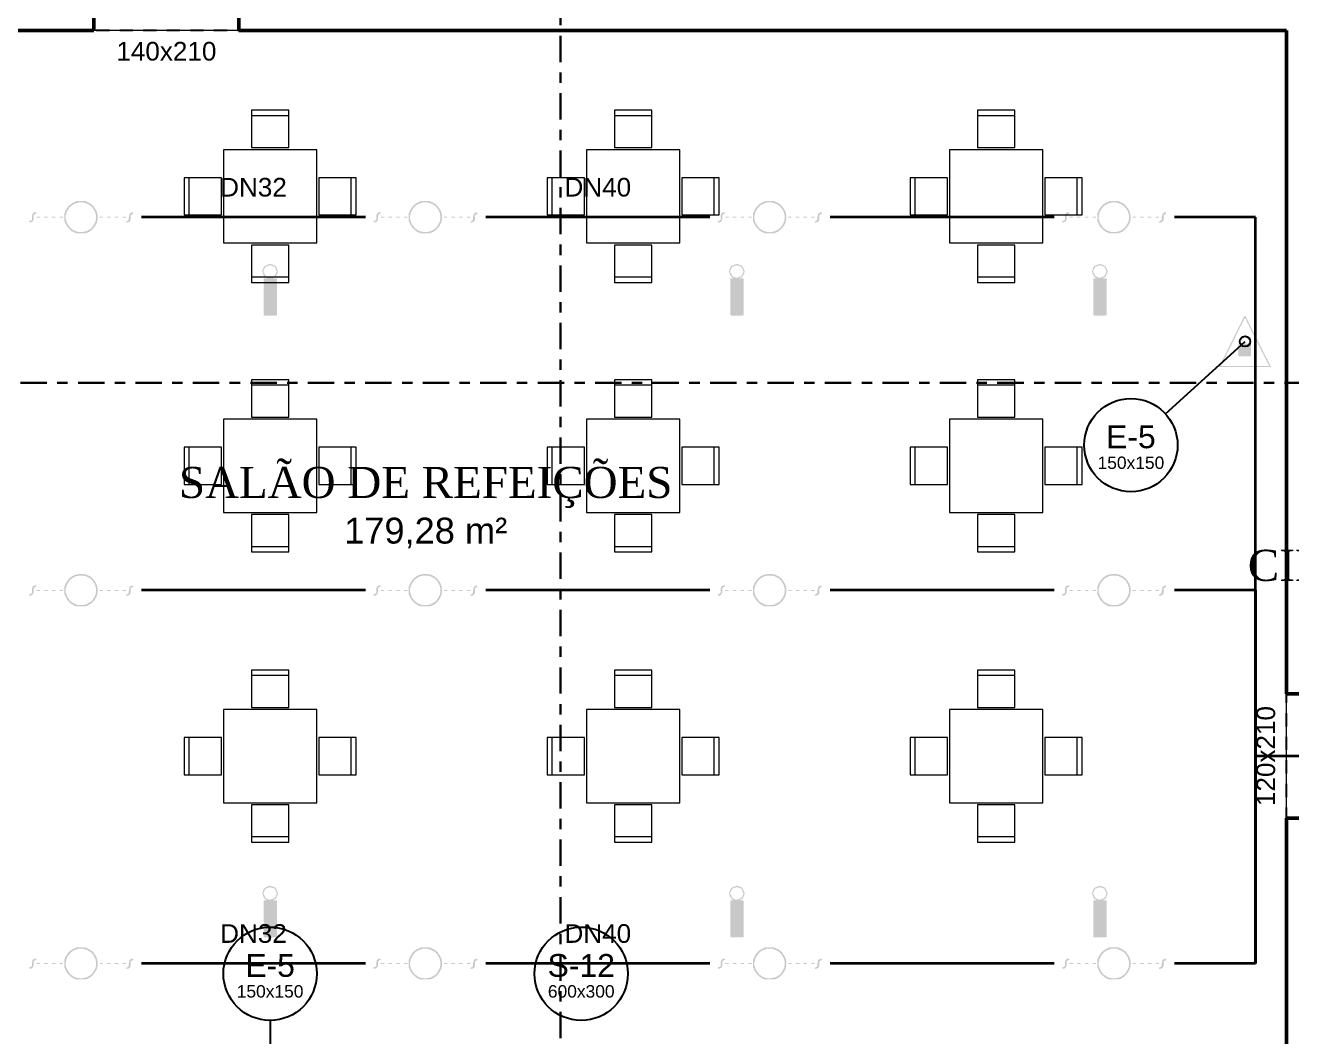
# Model space of a CAD drawing. Header units: metres. Extents: x -2 to 169, y -5 to 45.
# Drawn here: x 4.64 to 16.85, y 1.29 to 11.05 of the extents above; entities that cross this region are included whole.
import ezdxf
from ezdxf.enums import TextEntityAlignment as Align

# ---------------------------------------------------------------- set-up
doc = ezdxf.new("R2010")
doc.units = ezdxf.units.M
doc.header["$LTSCALE"] = 0.1
doc.linetypes.add('DASHDOT', pattern=[3.556, 2.54, -0.508, 0, -0.508])
doc.linetypes.add('DASHED', pattern=[1.524, 1.27, -0.254])
for name, color, linetype, lineweight in [('AMBIENTES', 8, 'Continuous', 13), ('CORTES', 6, 'DASHDOT', 30), ('ILUMINACAO', 5, 'Continuous', 25), ('INC_CHUV_AREA', 6, 'DASHED', 25), ('INC_CHUV_TEXTO', 1, 'Continuous', 13), ('INC_CHUV_TUBO', 1, 'Continuous', 35), ('INC_EXT', 1, 'Continuous', 25), ('INC_SPK', 1, 'Continuous', 25), ('MOBILIARIO', 8, 'Continuous', 18), ('PAREDE', 7, 'Continuous', 50), ('ROTULOS', 7, 'Continuous', 13), ('SINALIZACAO', 3, 'Continuous', 25), ('TEXTOS', 7, 'Continuous', 13)]:
    doc.layers.add(name, color=color, linetype=linetype, lineweight=lineweight)
doc.styles.add('COSCIP-AMBIENTE', font='times.ttf')
doc.styles.add('COSCIP-TEXTO', font='arial.ttf')

# ---------------------------------------------------------------- blocks, each defined once
blk = doc.blocks.new('EXTINTOR_PQS_ABC')
h = blk.add_hatch(color=256)
h.dxf.hatch_style = 1
h.paths.add_polyline_path([(-0.0118, 0.4919), (0.0099, 0.4919), (0.0123, 0.4772), (0.0195, 0.4723), (0.0212, 0.4567), (0.0293, 0.4527), (0.0312, 0.438), (0.0394, 0.4331), (0.0421, 0.4184), (0.0491, 0.4136), (0.0512, 0.3989), (0.0586, 0.394), (0.0603, 0.3776), (0.0677, 0.3755), (0.0701, 0.3597), (0.0785, 0.3548), (0.0813, 0.3401), (0.0882, 0.3352), (0.0902, 0.3206), (0.0978, 0.3157), (0.0995, 0.2991), (0.1068, 0.2973), (0.11, 0.2814), (0.1177, 0.2765), (0.1204, 0.2618), (0.1274, 0.2569), (0.1293, 0.2423), (0.1369, 0.2374), (0.1386, 0.221), (0.1469, 0.2178), (0.1493, 0.2031), (0.1558, 0.2), (0.1595, 0.1835), (0.1665, 0.1786), (0.1681, 0.164), (0.1761, 0.1591), (0.1778, 0.1419), (0.1861, 0.1395), (0.1886, 0.1248), (0.1949, 0.1217), (0.1987, 0.1052), (0.2056, 0.1003), (0.2074, 0.0856), (0.2153, 0.0808), (0.2169, 0.0655), (0.2253, 0.0612), (0.2281, 0.0465), (0.2351, 0.0416), (0.2377, 0.0269), (0.2447, 0.022), (0.2463, 0.0068), (0.2536, 0.0042), (0.2561, -0.0065), (0.2621, -0.0098), (0.2659, -0.0229), (0.2732, -0.0256), (0.2757, -0.0426), (0.2823, -0.0465), (0.2854, -0.0627), (0.2928, -0.0706), (0.2952, -0.0822), (0.302, -0.0856), (0.305, -0.1011), (0.3124, -0.1037), (0.3148, -0.1209), (0.3216, -0.1248), (0.324, -0.1395), (0.3334, -0.1517), (0.3344, -0.1603), (0.3415, -0.164), (0.3442, -0.1794), (0.3515, -0.1823), (0.3535, -0.1982), (0.3603, -0.2031), (0.3637, -0.2195), (0.3726, -0.23), (0.3735, -0.2385), (0.3809, -0.2416), (0.3833, -0.2577), (0.3907, -0.2606), (0.3927, -0.2765), (0.3993, -0.2814), (0.4052, -0.3034), (0.4118, -0.3083), (0.4127, -0.3166), (0.42, -0.3199), (0.4225, -0.336), (0.4298, -0.3392), (0.4323, -0.356), (0.4383, -0.3597), (0.4413, -0.3744), (0.4445, -0.3818), (0.451, -0.3866), (0.4518, -0.3949), (0.4592, -0.3977), (0.4613, -0.4136), (0.469, -0.4179), (0.4714, -0.4344), (0.4769, -0.438), (0.4812, -0.4544), (0.4867, -0.4576), (0.4902, -0.4649), (0.491, -0.4731), (0.4983, -0.4756), (0.5, -0.4919), (-0.5, -0.4919), (-0.4976, -0.4748), (-0.4896, -0.4723), (-0.4858, -0.4576), (-0.4799, -0.4527), (-0.4767, -0.438), (-0.4707, -0.4345), (-0.4682, -0.4237), (-0.462, -0.4209), (-0.4585, -0.4042), (-0.4524, -0.4013), (-0.4499, -0.3866), (-0.4462, -0.3785), (-0.4413, -0.3759), (-0.437, -0.3597), (-0.4315, -0.3563), (-0.4291, -0.3455), (-0.4225, -0.3426), (-0.4204, -0.3279), (-0.4138, -0.323), (-0.4108, -0.3083), (-0.4071, -0.2999), (-0.4022, -0.2975), (-0.3982, -0.2814), (-0.3924, -0.278), (-0.3899, -0.2672), (-0.3834, -0.2643), (-0.3813, -0.2496), (-0.3753, -0.2452), (-0.3723, -0.2374), (-0.3704, -0.2218), (-0.363, -0.2185), (-0.3606, -0.2022), (-0.3532, -0.1992), (-0.3508, -0.1878), (-0.3428, -0.1786), (-0.3402, -0.164), (-0.3337, -0.1601), (-0.3312, -0.1432), (-0.3239, -0.1402), (-0.3214, -0.1244), (-0.3141, -0.121), (-0.3096, -0.1052), (-0.3037, -0.1003), (-0.3005, -0.0856), (-0.2945, -0.0818), (-0.2921, -0.0649), (-0.2847, -0.062), (-0.2822, -0.0465), (-0.2749, -0.043), (-0.2739, -0.0343), (-0.2651, -0.0236), (-0.262, -0.0098), (-0.2554, -0.0059), (-0.2536, 0.0122), (-0.2465, 0.0147), (-0.2431, 0.0326), (-0.2357, 0.0343), (-0.2337, 0.0514), (-0.226, 0.0538), (-0.224, 0.071), (-0.217, 0.0734), (-0.2144, 0.0905), (-0.2074, 0.093), (-0.2046, 0.1101), (-0.1965, 0.1126), (-0.1945, 0.1297), (-0.1868, 0.132), (-0.1848, 0.1493), (-0.1779, 0.1517), (-0.1753, 0.1688), (-0.1677, 0.1713), (-0.1648, 0.1891), (-0.1573, 0.1909), (-0.1553, 0.208), (-0.1477, 0.2104), (-0.1457, 0.2276), (-0.1388, 0.23), (-0.1365, 0.2472), (-0.1306, 0.2514), (-0.1257, 0.2686), (-0.1186, 0.2716), (-0.1168, 0.2863), (-0.1093, 0.2912), (-0.1072, 0.3059), (-0.1012, 0.3109), (-0.0963, 0.3277), (-0.0908, 0.3304), (-0.0877, 0.345), (-0.0796, 0.3499), (-0.0777, 0.3646), (-0.0707, 0.3695), (-0.0681, 0.3842), (-0.062, 0.3892), (-0.0571, 0.4059), (-0.0515, 0.4087), (-0.0485, 0.4233), (-0.0404, 0.4282), (-0.0385, 0.4429), (-0.0312, 0.4478), (-0.029, 0.4625), (-0.0254, 0.4698), (-0.0204, 0.473), (-0.018, 0.4841), (-0.0119, 0.487)])
h.paths.add_polyline_path([(-0.0082, 0.4529), (-0.0105, 0.4356), (-0.018, 0.4335), (-0.0201, 0.416), (-0.0278, 0.4126), (-0.0296, 0.3964), (-0.0369, 0.394), (-0.04, 0.3762), (-0.0475, 0.3744), (-0.0495, 0.3573), (-0.0571, 0.3549), (-0.0592, 0.3377), (-0.0663, 0.3352), (-0.0687, 0.3181), (-0.0763, 0.3157), (-0.0787, 0.2985), (-0.0868, 0.2961), (-0.0888, 0.279), (-0.0963, 0.2767), (-0.0983, 0.2594), (-0.1055, 0.2569), (-0.1078, 0.2398), (-0.1136, 0.2374), (-0.1171, 0.2202), (-0.1255, 0.2153), (-0.1272, 0.2007), (-0.1344, 0.1958), (-0.1368, 0.1811), (-0.1429, 0.1762), (-0.1464, 0.1615), (-0.1535, 0.1566), (-0.1575, 0.1402), (-0.1647, 0.137), (-0.1664, 0.1224), (-0.1738, 0.1175), (-0.1759, 0.1028), (-0.1822, 0.0979), (-0.1868, 0.0812), (-0.193, 0.0783), (-0.1955, 0.0636), (-0.2037, 0.0587), (-0.2055, 0.044), (-0.2124, 0.0392), (-0.215, 0.0245), (-0.2213, 0.0196), (-0.2247, 0.0049), (-0.2323, 0), (-0.2358, -0.0192), (-0.2431, -0.0233), (-0.2456, -0.0392), (-0.2532, -0.044), (-0.2554, -0.0612), (-0.2627, -0.063), (-0.2651, -0.0797), (-0.2725, -0.0821), (-0.2768, -0.0979), (-0.2828, -0.1028), (-0.2848, -0.1175), (-0.2921, -0.1217), (-0.2945, -0.1392), (-0.3018, -0.1413), (-0.3043, -0.1575), (-0.3116, -0.1605), (-0.3148, -0.1762), (-0.3219, -0.1811), (-0.3239, -0.1969), (-0.3312, -0.2001), (-0.3337, -0.2176), (-0.341, -0.2196), (-0.3434, -0.2354), (-0.3508, -0.2386), (-0.3531, -0.2569), (-0.3606, -0.2593), (-0.3624, -0.2765), (-0.369, -0.279), (-0.3728, -0.2973), (-0.3792, -0.2985), (-0.3819, -0.3157), (-0.39, -0.3181), (-0.392, -0.3352), (-0.3993, -0.3377), (-0.4015, -0.3548), (-0.408, -0.3573), (-0.412, -0.3756), (-0.4193, -0.3785), (-0.4211, -0.394), (-0.4292, -0.3964), (-0.4311, -0.4136), (-0.4385, -0.416), (-0.4407, -0.4331), (-0.4473, -0.4356), (-0.4511, -0.4539), (-0.4585, -0.4566), (-0.4598, -0.4723), (-0.456, -0.4746), (0.4592, -0.4743), (0.4614, -0.4698), (0.4592, -0.4539), (0.4539, -0.4503), (0.4494, -0.4343), (0.4424, -0.4307), (0.4396, -0.4152), (0.4323, -0.4132), (0.4301, -0.3964), (0.4225, -0.3928), (0.4205, -0.3768), (0.4137, -0.372), (0.4102, -0.3562), (0.4029, -0.3534), (0.4005, -0.3371), (0.3931, -0.3351), (0.3907, -0.3175), (0.3833, -0.3139), (0.3814, -0.2985), (0.3752, -0.2936), (0.3711, -0.2779), (0.3637, -0.275), (0.3613, -0.2587), (0.354, -0.2568), (0.3515, -0.2391), (0.3442, -0.235), (0.3422, -0.2202), (0.3354, -0.2153), (0.3319, -0.1998), (0.3246, -0.1976), (0.3221, -0.1805), (0.3148, -0.1785), (0.3124, -0.1609), (0.305, -0.1567), (0.3031, -0.1419), (0.296, -0.137), (0.2928, -0.1215), (0.2854, -0.1193), (0.283, -0.1022), (0.2757, -0.1002), (0.2735, -0.0832), (0.2667, -0.0783), (0.2634, -0.0623), (0.2571, -0.0587), (0.2536, -0.0433), (0.2463, -0.0414), (0.2441, -0.0245), (0.2365, -0.0218), (0.2341, -0.007), (0.2263, -0.0049), (0.2243, 0.0122), (0.2162, 0.0147), (0.2132, 0.0318), (0.2062, 0.0343), (0.2031, 0.0514), (0.1966, 0.0538), (0.1942, 0.071), (0.1871, 0.0734), (0.1851, 0.0905), (0.1778, 0.092), (0.174, 0.1101), (0.1671, 0.1126), (0.1639, 0.1297), (0.1575, 0.1321), (0.1558, 0.149), (0.148, 0.1517), (0.1459, 0.1688), (0.1378, 0.1713), (0.136, 0.186), (0.1279, 0.1909), (0.1247, 0.208), (0.1183, 0.2104), (0.1166, 0.2267), (0.1087, 0.23), (0.1062, 0.2472), (0.0986, 0.2496), (0.0968, 0.2643), (0.0888, 0.2692), (0.0858, 0.2863), (0.0792, 0.2888), (0.0775, 0.3059), (0.0701, 0.3076), (0.0677, 0.3244), (0.0594, 0.3279), (0.0575, 0.3426), (0.0496, 0.3475), (0.0465, 0.3646), (0.0401, 0.3671), (0.0383, 0.3837), (0.0303, 0.3866), (0.0285, 0.4019), (0.0212, 0.4049), (0.017, 0.4233), (0.0105, 0.4258), (0.0077, 0.4429), (0.0016, 0.4442), (-0.0009, 0.4533)], flags=16)
h.paths.add_polyline_path([(-0.1254, -0.044), (0.1082, -0.044), (0.1093, -0.0523), (0.1152, -0.0563), (0.116, -0.0661), (0.116, -0.2643), (0.1147, -0.2741), (0.1082, -0.279), (0.1069, -0.2863), (-0.1134, -0.2869), (-0.1169, -0.2863), (-0.1183, -0.2811), (-0.1257, -0.2787), (-0.1272, -0.0563)])
blk = doc.blocks.new('PONTO_ILUMINACAO_EMERGENCIA')
h = blk.add_hatch(color=256)
h.dxf.hatch_style = 1
h.paths.add_polyline_path([(-0.0047, 0.5), (0.005, 0.5), (0.0072, 0.4942), (0.0188, 0.4904), (0.0421, 0.4884), (0.0459, 0.4797), (0.077, 0.4757), (0.082, 0.4651), (0.1053, 0.4622), (0.1097, 0.4419), (0.1184, 0.439), (0.1206, 0.4179), (0.1322, 0.4157), (0.1344, 0.3924), (0.1414, 0.3866), (0.1452, 0.3779), (0.1484, 0.3547), (0.1556, 0.3518), (0.1555, 0.3425), (0.1487, 0.3401), (0.1431, 0.3111), (0.1346, 0.3052), (0.1326, 0.282), (0.121, 0.2791), (0.1187, 0.2587), (0.1089, 0.2558), (0.1078, 0.2442), (0.0857, 0.239), (0.0799, 0.2315), (0.0595, 0.2297), (0.0579, 0.2268), (0.0584, 0.221), (0.0624, 0.2194), (0.1177, 0.2184), (0.1206, 0.212), (0.1322, 0.2087), (0.1335, 0.2035), (0.1336, -0.4883), (0.1322, -0.4929), (0.1206, -0.4939), (0.1067, -0.4999), (-0.1032, -0.5), (-0.1043, -0.497), (-0.1178, -0.4952), (-0.1228, -0.4912), (-0.1228, 0.2064), (-0.118, 0.218), (-0.0713, 0.2192), (-0.0621, 0.221), (-0.0601, 0.2268), (-0.0916, 0.2329), (-0.0961, 0.2413), (-0.1076, 0.2442), (-0.1083, 0.2558), (-0.1207, 0.2614), (-0.1253, 0.2878), (-0.1335, 0.2936), (-0.1358, 0.3169), (-0.1445, 0.3198), (-0.1468, 0.3416), (-0.1498, 0.3457), (-0.1556, 0.3459), (-0.1556, 0.3488), (-0.1498, 0.3495), (-0.1476, 0.3547), (-0.1454, 0.3779), (-0.1421, 0.3866), (-0.1346, 0.3924), (-0.1329, 0.4157), (-0.1236, 0.4201), (-0.1207, 0.4412), (-0.112, 0.4429), (-0.109, 0.4506), (-0.0988, 0.4564), (-0.0945, 0.4634), (-0.0713, 0.4655), (-0.0684, 0.4771), (-0.0451, 0.479), (-0.0364, 0.4826), (-0.0306, 0.4897), (-0.0073, 0.4925)])
h.paths.add_polyline_path([(-0.0044, 0.4758), (-0.0073, 0.465), (-0.0322, 0.4622), (-0.0396, 0.4593), (-0.0451, 0.4522), (-0.0684, 0.4496), (-0.0713, 0.4416), (-0.093, 0.439), (-0.0971, 0.4186), (-0.1062, 0.4157), (-0.1091, 0.3906), (-0.1178, 0.3896), (-0.1191, 0.3866), (-0.125, 0.3547), (-0.1294, 0.353), (-0.1305, 0.3459), (-0.1226, 0.3401), (-0.1207, 0.3194), (-0.109, 0.3169), (-0.1067, 0.2936), (-0.0981, 0.2878), (-0.0945, 0.2686), (-0.0858, 0.2668), (-0.08, 0.2579), (-0.0623, 0.2558), (-0.0579, 0.2442), (-0.0335, 0.2416), (-0.0306, 0.2325), (0.0014, 0.2301), (0.0276, 0.2355), (0.0334, 0.2424), (0.056, 0.2442), (0.0585, 0.2558), (0.0799, 0.2583), (0.0857, 0.2664), (0.0944, 0.2682), (0.0974, 0.2791), (0.106, 0.2817), (0.108, 0.3052), (0.1149, 0.3082), (0.1218, 0.3372), (0.1322, 0.343), (0.1324, 0.3488), (0.1293, 0.3539), (0.1206, 0.3567), (0.1184, 0.3779), (0.1148, 0.3876), (0.1076, 0.3924), (0.105, 0.4157), (0.0967, 0.4186), (0.0944, 0.4391), (0.0828, 0.4404), (0.077, 0.4487), (0.0453, 0.4535), (0.0421, 0.4615), (0.0188, 0.4634), (0.0078, 0.468), (0.0043, 0.4762)], flags=16)
blk = doc.blocks.new('MOB_MESA_4_LUGARES_90X90')
for points in [[(-0.18, 0.47), (0.18, 0.47), (0.18, 0.83), (-0.18, 0.83)], [(-0.45, -0.45), (0.45, -0.45), (0.45, 0.45), (-0.45, 0.45)], [(-0.47, -0.18), (-0.47, 0.18), (-0.83, 0.18), (-0.83, -0.18)], [(0.47, 0.18), (0.47, -0.18), (0.83, -0.18), (0.83, 0.18)], [(0.18, -0.47), (-0.18, -0.47), (-0.18, -0.83), (0.18, -0.83)]]:
    blk.add_lwpolyline(points, close=True)
for points in [[(-0.18, 0.78), (0.18, 0.78)], [(-0.78, -0.18), (-0.78, 0.18)], [(0.78, 0.18), (0.78, -0.18)], [(0.18, -0.78), (-0.18, -0.78)]]:
    blk.add_lwpolyline(points)
blk = doc.blocks.new('PLACA_CHAMADA_S-12')
at = {"color": 3, "lineweight": 25}
blk.add_circle((0, 0), 0.45, dxfattribs=at)
at = {"color": 3, "style": 'COSCIP-TEXTO'}
for tag, height, p in [('CODIGO', 0.22, (0, 0.08)), ('DIMENSAO', 0.12, (0, -0.17))]:
    blk.add_attdef(tag, text='', height=height, dxfattribs=at).set_placement(p, align=Align.MIDDLE_CENTER)
blk = doc.blocks.new('PLACA_CHAMADA_E-5')
at = {"color": 1, "lineweight": 25}
blk.add_circle((0, 0), 0.45, dxfattribs=at)
at = {"color": 1, "style": 'COSCIP-TEXTO'}
for tag, height, p in [('CODIGO', 0.22, (0, 0.08)), ('DIMENSAO', 0.12, (0, -0.17))]:
    blk.add_attdef(tag, text='', height=height, dxfattribs=at).set_placement(p, align=Align.MIDDLE_CENTER)
blk = doc.blocks.new('BICO_SPRINKLER_PENDENTE')
h = blk.add_hatch(color=256)
h.dxf.hatch_style = 1
h.paths.add_polyline_path([(-0.0468, 0.1543), (-0.007, 0.1557), (0.0382, 0.1546), (0.0398, 0.1508), (0.0569, 0.1485), (0.0585, 0.1438), (0.0702, 0.1418), (0.0717, 0.1371), (0.0819, 0.1359), (0.0832, 0.1309), (0.0881, 0.1304), (0.0913, 0.1258), (0.1006, 0.1233), (0.1016, 0.1184), (0.1069, 0.1174), (0.108, 0.1122), (0.1131, 0.1111), (0.1147, 0.1068), (0.1178, 0.1059), (0.1205, 0.0966), (0.1252, 0.0934), (0.1256, 0.0888), (0.1303, 0.0881), (0.1318, 0.0815), (0.1359, 0.0794), (0.1381, 0.0696), (0.1429, 0.0685), (0.1443, 0.057), (0.149, 0.0553), (0.1507, 0.0404), (0.1552, 0.0388), (0.1566, 0.0061), (0.1556, -0.0392), (0.1516, -0.0423), (0.1495, -0.0563), (0.1443, -0.0593), (0.1435, -0.0688), (0.1382, -0.0719), (0.137, -0.0813), (0.1318, -0.0827), (0.1314, -0.0875), (0.1288, -0.0922), (0.1256, -0.0942), (0.1245, -0.1), (0.1193, -0.1012), (0.1187, -0.1062), (0.1149, -0.1078), (0.1131, -0.1122), (0.1097, -0.1125), (0.1069, -0.1185), (0.1022, -0.1199), (0.1006, -0.1245), (0.0959, -0.125), (0.0944, -0.1303), (0.0888, -0.1312), (0.0866, -0.1356), (0.077, -0.1374), (0.0757, -0.1425), (0.0647, -0.1437), (0.0632, -0.1488), (0.0516, -0.1499), (0.0491, -0.1537), (0.0445, -0.1553), (-0.046, -0.1557), (-0.0569, -0.1541), (-0.0601, -0.1498), (-0.071, -0.1489), (-0.0725, -0.1439), (-0.0819, -0.1426), (-0.0833, -0.1374), (-0.0934, -0.1359), (-0.0951, -0.1312), (-0.1006, -0.1304), (-0.1022, -0.1251), (-0.1069, -0.1246), (-0.1085, -0.1203), (-0.1131, -0.1186), (-0.115, -0.114), (-0.1193, -0.1123), (-0.1216, -0.1078), (-0.1256, -0.1074), (-0.1271, -0.1014), (-0.1324, -0.1), (-0.1334, -0.0944), (-0.1381, -0.0923), (-0.1396, -0.0831), (-0.1443, -0.0821), (-0.1466, -0.0719), (-0.1514, -0.0688), (-0.1527, -0.0594), (-0.1574, -0.0563), (-0.1583, -0.0462), (-0.1618, -0.0438), (-0.1636, -0.0392), (-0.1645, 0.0061), (-0.1633, 0.0388), (-0.1591, 0.0404), (-0.1569, 0.056), (-0.1521, 0.0573), (-0.1509, 0.0685), (-0.1459, 0.0699), (-0.1443, 0.0802), (-0.1396, 0.0818), (-0.1381, 0.0882), (-0.1334, 0.0894), (-0.1307, 0.0981), (-0.1264, 0.1012), (-0.1259, 0.1059), (-0.1209, 0.1069), (-0.1193, 0.1113), (-0.1147, 0.1118), (-0.1138, 0.1168), (-0.1079, 0.1184), (-0.1069, 0.1235), (-0.1022, 0.124), (-0.0944, 0.1304), (-0.0895, 0.1309), (-0.0887, 0.1356), (-0.0788, 0.1378), (-0.0772, 0.1425), (-0.0663, 0.1441), (-0.0647, 0.1486), (-0.0476, 0.1509)])
h.paths.add_polyline_path([(-0.0273, 0.1418), (-0.0327, 0.1402), (-0.0351, 0.1368), (-0.0526, 0.1356), (-0.0541, 0.1309), (-0.0647, 0.1297), (-0.0704, 0.1246), (-0.0779, 0.1231), (-0.0794, 0.1184), (-0.0881, 0.1168), (-0.0888, 0.1122), (-0.0944, 0.111), (-0.0959, 0.1073), (-0.1006, 0.1067), (-0.1022, 0.1017), (-0.1076, 0.0997), (-0.1084, 0.0947), (-0.1131, 0.094), (-0.1147, 0.088), (-0.1194, 0.0872), (-0.1198, 0.0825), (-0.1249, 0.0794), (-0.1267, 0.07), (-0.1319, 0.0685), (-0.1334, 0.0577), (-0.1381, 0.0565), (-0.1393, 0.0466), (-0.1443, 0.044), (-0.1461, 0.0232), (-0.1498, 0.0201), (-0.1506, 0.0139), (-0.1504, -0.0204), (-0.149, -0.0258), (-0.1456, -0.0282), (-0.1443, -0.046), (-0.14, -0.0485), (-0.1375, -0.061), (-0.1326, -0.0641), (-0.1323, -0.0688), (-0.1271, -0.0745), (-0.1257, -0.0813), (-0.1203, -0.0828), (-0.1193, -0.0885), (-0.1147, -0.0906), (-0.1129, -0.0984), (-0.1072, -0.1016), (-0.1063, -0.1062), (-0.1022, -0.1066), (-0.0997, -0.1109), (-0.094, -0.1125), (-0.0928, -0.1158), (-0.0835, -0.1182), (-0.0821, -0.1234), (-0.0732, -0.125), (-0.071, -0.13), (-0.0613, -0.1312), (-0.0585, -0.1361), (-0.0429, -0.1376), (-0.0398, -0.1422), (-0.0055, -0.1433), (0.032, -0.1422), (0.0347, -0.1374), (0.0507, -0.1361), (0.0529, -0.1312), (0.0637, -0.1296), (0.0647, -0.125), (0.0757, -0.1234), (0.0772, -0.1181), (0.0819, -0.1177), (0.085, -0.1135), (0.093, -0.1109), (0.0959, -0.1065), (0.0995, -0.1062), (0.1009, -0.1016), (0.1061, -0.0984), (0.1084, -0.0894), (0.1131, -0.0883), (0.114, -0.0828), (0.1178, -0.0813), (0.1193, -0.0718), (0.124, -0.0696), (0.1247, -0.0641), (0.1289, -0.061), (0.1318, -0.0473), (0.1366, -0.0454), (0.1384, -0.0236), (0.1419, -0.0204), (0.1427, -0.0143), (0.1416, 0.0186), (0.1379, 0.0217), (0.1361, 0.0435), (0.1313, 0.0466), (0.1303, 0.0562), (0.1253, 0.0576), (0.124, 0.0685), (0.1188, 0.07), (0.1184, 0.0747), (0.1135, 0.0825), (0.1131, 0.0871), (0.1084, 0.0878), (0.1069, 0.0939), (0.1022, 0.0945), (0.1012, 0.0997), (0.0958, 0.1012), (0.0944, 0.1066), (0.0897, 0.1071), (0.0881, 0.1109), (0.0825, 0.1122), (0.0813, 0.1168), (0.071, 0.1184), (0.07, 0.1231), (0.0601, 0.1251), (0.0569, 0.1297), (0.046, 0.1309), (0.0447, 0.1356), (0.0273, 0.1367), (0.0245, 0.1402), (0.0195, 0.1417)], flags=16)
h.paths.add_polyline_path([(0.4836, 0.0451), (0.499, 0.0451), (0.5, 0.0335), (0.4984, 0.0284), (0.4828, 0.0266), (0.4813, 0.0208), (0.4767, 0.0186), (0.4749, -0.0314), (0.4704, -0.0335), (0.4694, -0.0392), (0.4648, -0.0423), (0.4637, -0.0454), (0.4576, -0.047), (0.4567, -0.0516), (0.4392, -0.0528), (0.4345, -0.0548), (0.4323, -0.0516), (0.4324, -0.0407), (0.4435, -0.0392), (0.4453, -0.0345), (0.4501, -0.0342), (0.4532, -0.0291), (0.4573, -0.0267), (0.4582, 0.0076), (0.4594, 0.0139), (0.4626, 0.0154), (0.4641, 0.0314), (0.4698, 0.0342), (0.4704, 0.0389), (0.4818, 0.0404)])
h.paths.add_polyline_path([(-0.458, 0.0451), (-0.4345, 0.0459), (-0.4335, 0.0357), (-0.4345, 0.0333), (-0.4438, 0.032), (-0.4465, 0.0279), (-0.4516, 0.0276), (-0.4545, 0.0217), (-0.4585, 0.0201), (-0.4595, -0.0267), (-0.4643, -0.0282), (-0.4656, -0.0392), (-0.4713, -0.0407), (-0.4719, -0.0454), (-0.4798, -0.047), (-0.4828, -0.0519), (-0.5, -0.0521), (-0.5, -0.036), (-0.4828, -0.0333), (-0.4818, -0.0282), (-0.4761, -0.0267), (-0.4741, 0.0201), (-0.4719, 0.0217), (-0.4704, 0.0334), (-0.4668, 0.0342), (-0.4641, 0.0395), (-0.4589, 0.0404)])
h.paths.add_polyline_path([(-0.3599, 0.0014), (-0.358, 0.0028), (-0.3253, 0.0029), (-0.3237, 0.0022), (-0.3233, -0.0017), (-0.3253, -0.007), (-0.358, -0.007)])
h.paths.add_polyline_path([(-0.4333, 0.0014), (-0.4314, 0.0029), (-0.3986, 0.0027), (-0.397, 0.0019), (-0.3968, -0.0017), (-0.3986, -0.0067), (-0.4314, -0.007)])
h.paths.add_polyline_path([(0.3218, 0.0014), (0.3237, 0.0029), (0.3565, 0.0027), (0.358, 0.0019), (0.3583, -0.0017), (0.3565, -0.0067), (0.3237, -0.007)])
h.paths.add_polyline_path([(0.3968, 0.0014), (0.3986, 0.0028), (0.4298, 0.0029), (0.4314, 0.0022), (0.4317, -0.0017), (0.4298, -0.007), (0.3986, -0.0069)])
h.paths.add_polyline_path([(0.2484, 0.0014), (0.2504, 0.0029), (0.2785, 0.0028), (0.2847, 0.0014), (0.2848, -0.0017), (0.28, -0.0033), (0.2785, -0.0068), (0.2504, -0.007)])
h.paths.add_polyline_path([(-0.2848, 0.0014), (-0.2769, 0.0029), (-0.252, 0.0029), (-0.25, 0.0014), (-0.2499, -0.0017), (-0.252, -0.007), (-0.2769, -0.007), (-0.2847, -0.0022)])
h.paths.add_polyline_path([(0.1749, 0.0014), (0.1771, 0.0029), (0.2036, 0.0029), (0.2098, 0.0015), (0.2107, -0.0002), (0.2098, -0.0021), (0.2059, -0.0033), (0.2053, -0.0064), (0.2036, -0.007), (0.1771, -0.007)])
h.paths.add_polyline_path([(-0.2106, 0.0014), (-0.2036, 0.0029), (-0.1786, 0.0029), (-0.1763, -0.0002), (-0.1786, -0.007), (-0.2036, -0.007), (-0.2054, -0.0064), (-0.2061, -0.0033), (-0.2108, -0.0017)])

msp = doc.modelspace()

# ---------------------------------------------------------------- linework, layer by layer
at = {"layer": 'AMBIENTES'}
msp.add_lwpolyline([(16.8, 0.2), (16.8, 11), (0.2, 11), (0.2, 0.2)], close=True, dxfattribs=at)
at = {"layer": 'CORTES'}
for p, q in [((9.8, -2.6), (9.8, 20)), ((-1.5, 7.6), (29, 7.6))]:
    msp.add_line(p, q, dxfattribs=at)
at = {"layer": 'INC_CHUV_AREA', "linetype": 'DASHED'}
msp.add_lwpolyline([(0.2, 0.2), (16.8, 0.2), (16.8, 11), (0.2, 11)], close=True, dxfattribs=at)
at = {"layer": 'INC_CHUV_TUBO'}
for p, q in [((7.92, 9.2), (5.76, 9.2)), ((11.24, 9.2), (9.08, 9.2)), ((14.56, 9.2), (12.4, 9.2)), ((16.5, 9.2), (15.72, 9.2)), ((16.5, 2), (16.5, 9.2)), ((7.92, 5.6), (5.76, 5.6)), ((11.24, 5.6), (9.08, 5.6)), ((14.56, 5.6), (12.4, 5.6)), ((16.5, 5.6), (15.72, 5.6)), ((16.5, 5.6), (16.5, 2)), ((16.5, 4), (16.5, 5.6)), ((17.57, 4), (16.5, 4)), ((7.92, 2), (5.76, 2)), ((11.24, 2), (9.08, 2)), ((14.56, 2), (12.4, 2)), ((16.5, 2), (15.72, 2))]:
    msp.add_line(p, q, dxfattribs=at)
at = {"layer": 'PAREDE'}
for p, q in [((5.3, 11.2), (5.3, 11)), ((6.7, 11), (6.7, 11.2)), ((4.836, 11), (4.373, 11)), ((5.3, 11), (4.836, 11)), ((7.192, 11), (6.7, 11)), ((7.683, 11), (7.192, 11)), ((8.175, 11), (7.683, 11)), ((8.667, 11), (8.175, 11)), ((9.158, 11), (8.667, 11)), ((9.65, 11), (9.158, 11)), ((10.142, 11), (9.65, 11)), ((10.633, 11), (10.142, 11)), ((11.125, 11), (10.633, 11)), ((11.617, 11), (11.125, 11)), ((12.108, 11), (11.617, 11)), ((12.6, 11), (12.108, 11)), ((12.8, 11), (12.6, 11)), ((13.244, 11), (12.8, 11)), ((13.689, 11), (13.244, 11)), ((14.133, 11), (13.689, 11)), ((14.578, 11), (14.133, 11)), ((15.022, 11), (14.578, 11)), ((15.467, 11), (15.022, 11)), ((15.911, 11), (15.467, 11)), ((16.356, 11), (15.911, 11)), ((16.8, 11), (16.356, 11)), ((16.8, 10.508), (16.8, 11)), ((16.8, 10.015), (16.8, 10.508)), ((16.8, 9.523), (16.8, 10.015)), ((16.8, 9.031), (16.8, 9.523)), ((16.8, 8.538), (16.8, 9.031)), ((16.8, 8.046), (16.8, 8.538)), ((16.8, 7.554), (16.8, 8.046)), ((16.8, 7.062), (16.8, 7.554)), ((16.8, 6.569), (16.8, 7.062)), ((16.8, 6.077), (16.8, 6.569)), ((16.8, 5.585), (16.8, 6.077)), ((16.8, 5.092), (16.8, 5.585)), ((16.8, 4.6), (16.8, 5.092)), ((17, 4.6), (16.8, 4.6)), ((16.8, 2.943), (16.8, 3.4)), ((16.8, 3.4), (17, 3.4)), ((16.8, 2.486), (16.8, 2.943)), ((16.8, 2.029), (16.8, 2.486)), ((16.8, 1.571), (16.8, 2.029)), ((16.8, 1.114), (16.8, 1.571))]:
    msp.add_line(p, q, dxfattribs=at)
at = {"layer": 'SINALIZACAO', "color": 1}
for p, q in [((15.633, 7.303), (16.4, 8)), ((7, 1.45), (7, 0.6))]:
    msp.add_line(p, q, dxfattribs=at)
msp.add_circle((16.4, 8), 0.05, dxfattribs=at)

# ---------------------------------------------------------------- block references
at = {"layer": 'ILUMINACAO', "xscale": 0.5, "yscale": 0.5, "zscale": 0.5}
for p in [(7, 8.5), (11.5, 8.5), (15, 8.5), (7, 2.5), (11.5, 2.5), (15, 2.5)]:
    msp.add_blockref('PONTO_ILUMINACAO_EMERGENCIA', p, dxfattribs=at)
at = {"layer": 'INC_EXT', "xscale": 0.5, "yscale": 0.5, "zscale": 0.5}
msp.add_blockref('EXTINTOR_PQS_ABC', (16.4, 8), dxfattribs=at)
at = {"layer": 'INC_SPK'}
for p in [(5.18, 9.2), (8.5, 9.2), (11.82, 9.2), (15.14, 9.2), (5.18, 5.6), (8.5, 5.6), (11.82, 5.6), (15.14, 5.6), (5.18, 2), (8.5, 2), (11.82, 2), (15.14, 2)]:
    msp.add_blockref('BICO_SPRINKLER_PENDENTE', p, dxfattribs=at)
at = {"layer": 'MOBILIARIO'}
for p in [(7, 9.4), (10.5, 9.4), (14, 9.4), (7, 6.8), (10.5, 6.8), (14, 6.8), (7, 4), (10.5, 4), (14, 4)]:
    msp.add_blockref('MOB_MESA_4_LUGARES_90X90', p, dxfattribs=at)
at = {"layer": 'SINALIZACAO'}
for name, p, values in [('PLACA_CHAMADA_E-5', (15.3, 7), {'CODIGO': 'E-5', 'DIMENSAO': '150x150'}), ('PLACA_CHAMADA_E-5', (7, 1.9), {'CODIGO': 'E-5', 'DIMENSAO': '150x150'}), ('PLACA_CHAMADA_S-12', (10, 1.9), {'CODIGO': 'S-12', 'DIMENSAO': '600x300'})]:
    msp.add_blockref(name, p, dxfattribs=at).add_auto_attribs(values)

# ---------------------------------------------------------------- texts
at = {"layer": 'INC_CHUV_TEXTO', "style": 'COSCIP-TEXTO'}
for s, p in [('DN32', (6.84, 9.488)), ('DN40', (10.16, 9.488)), ('DN32', (6.84, 2.288)), ('DN40', (10.16, 2.288))]:
    msp.add_text(s, height=0.18, dxfattribs=at).set_placement(p, align=Align.MIDDLE_CENTER)
at = {"layer": 'ROTULOS', "style": 'COSCIP-TEXTO'}
msp.add_text('140x210', height=0.18, dxfattribs=at).set_placement((6, 10.8), align=Align.MIDDLE_CENTER)
msp.add_text('120x210', height=0.18, rotation=90, dxfattribs=at).set_placement((16.6, 4), align=Align.MIDDLE_CENTER)
at = {"layer": 'TEXTOS'}
for s, height, style, p in [('SALÃO DE REFEIÇÕES', 0.3, 'COSCIP-AMBIENTE', (8.5, 6.64)), ('179,28 m²', 0.25, 'COSCIP-TEXTO', (8.5, 6.175)), ('CIRCULAÇÃO', 0.3, 'COSCIP-AMBIENTE', (17.9, 5.84))]:
    msp.add_text(s, height=height, dxfattribs=dict(at, style=style)).set_placement(p, align=Align.MIDDLE_CENTER)

doc.saveas('drawing.dxf')
